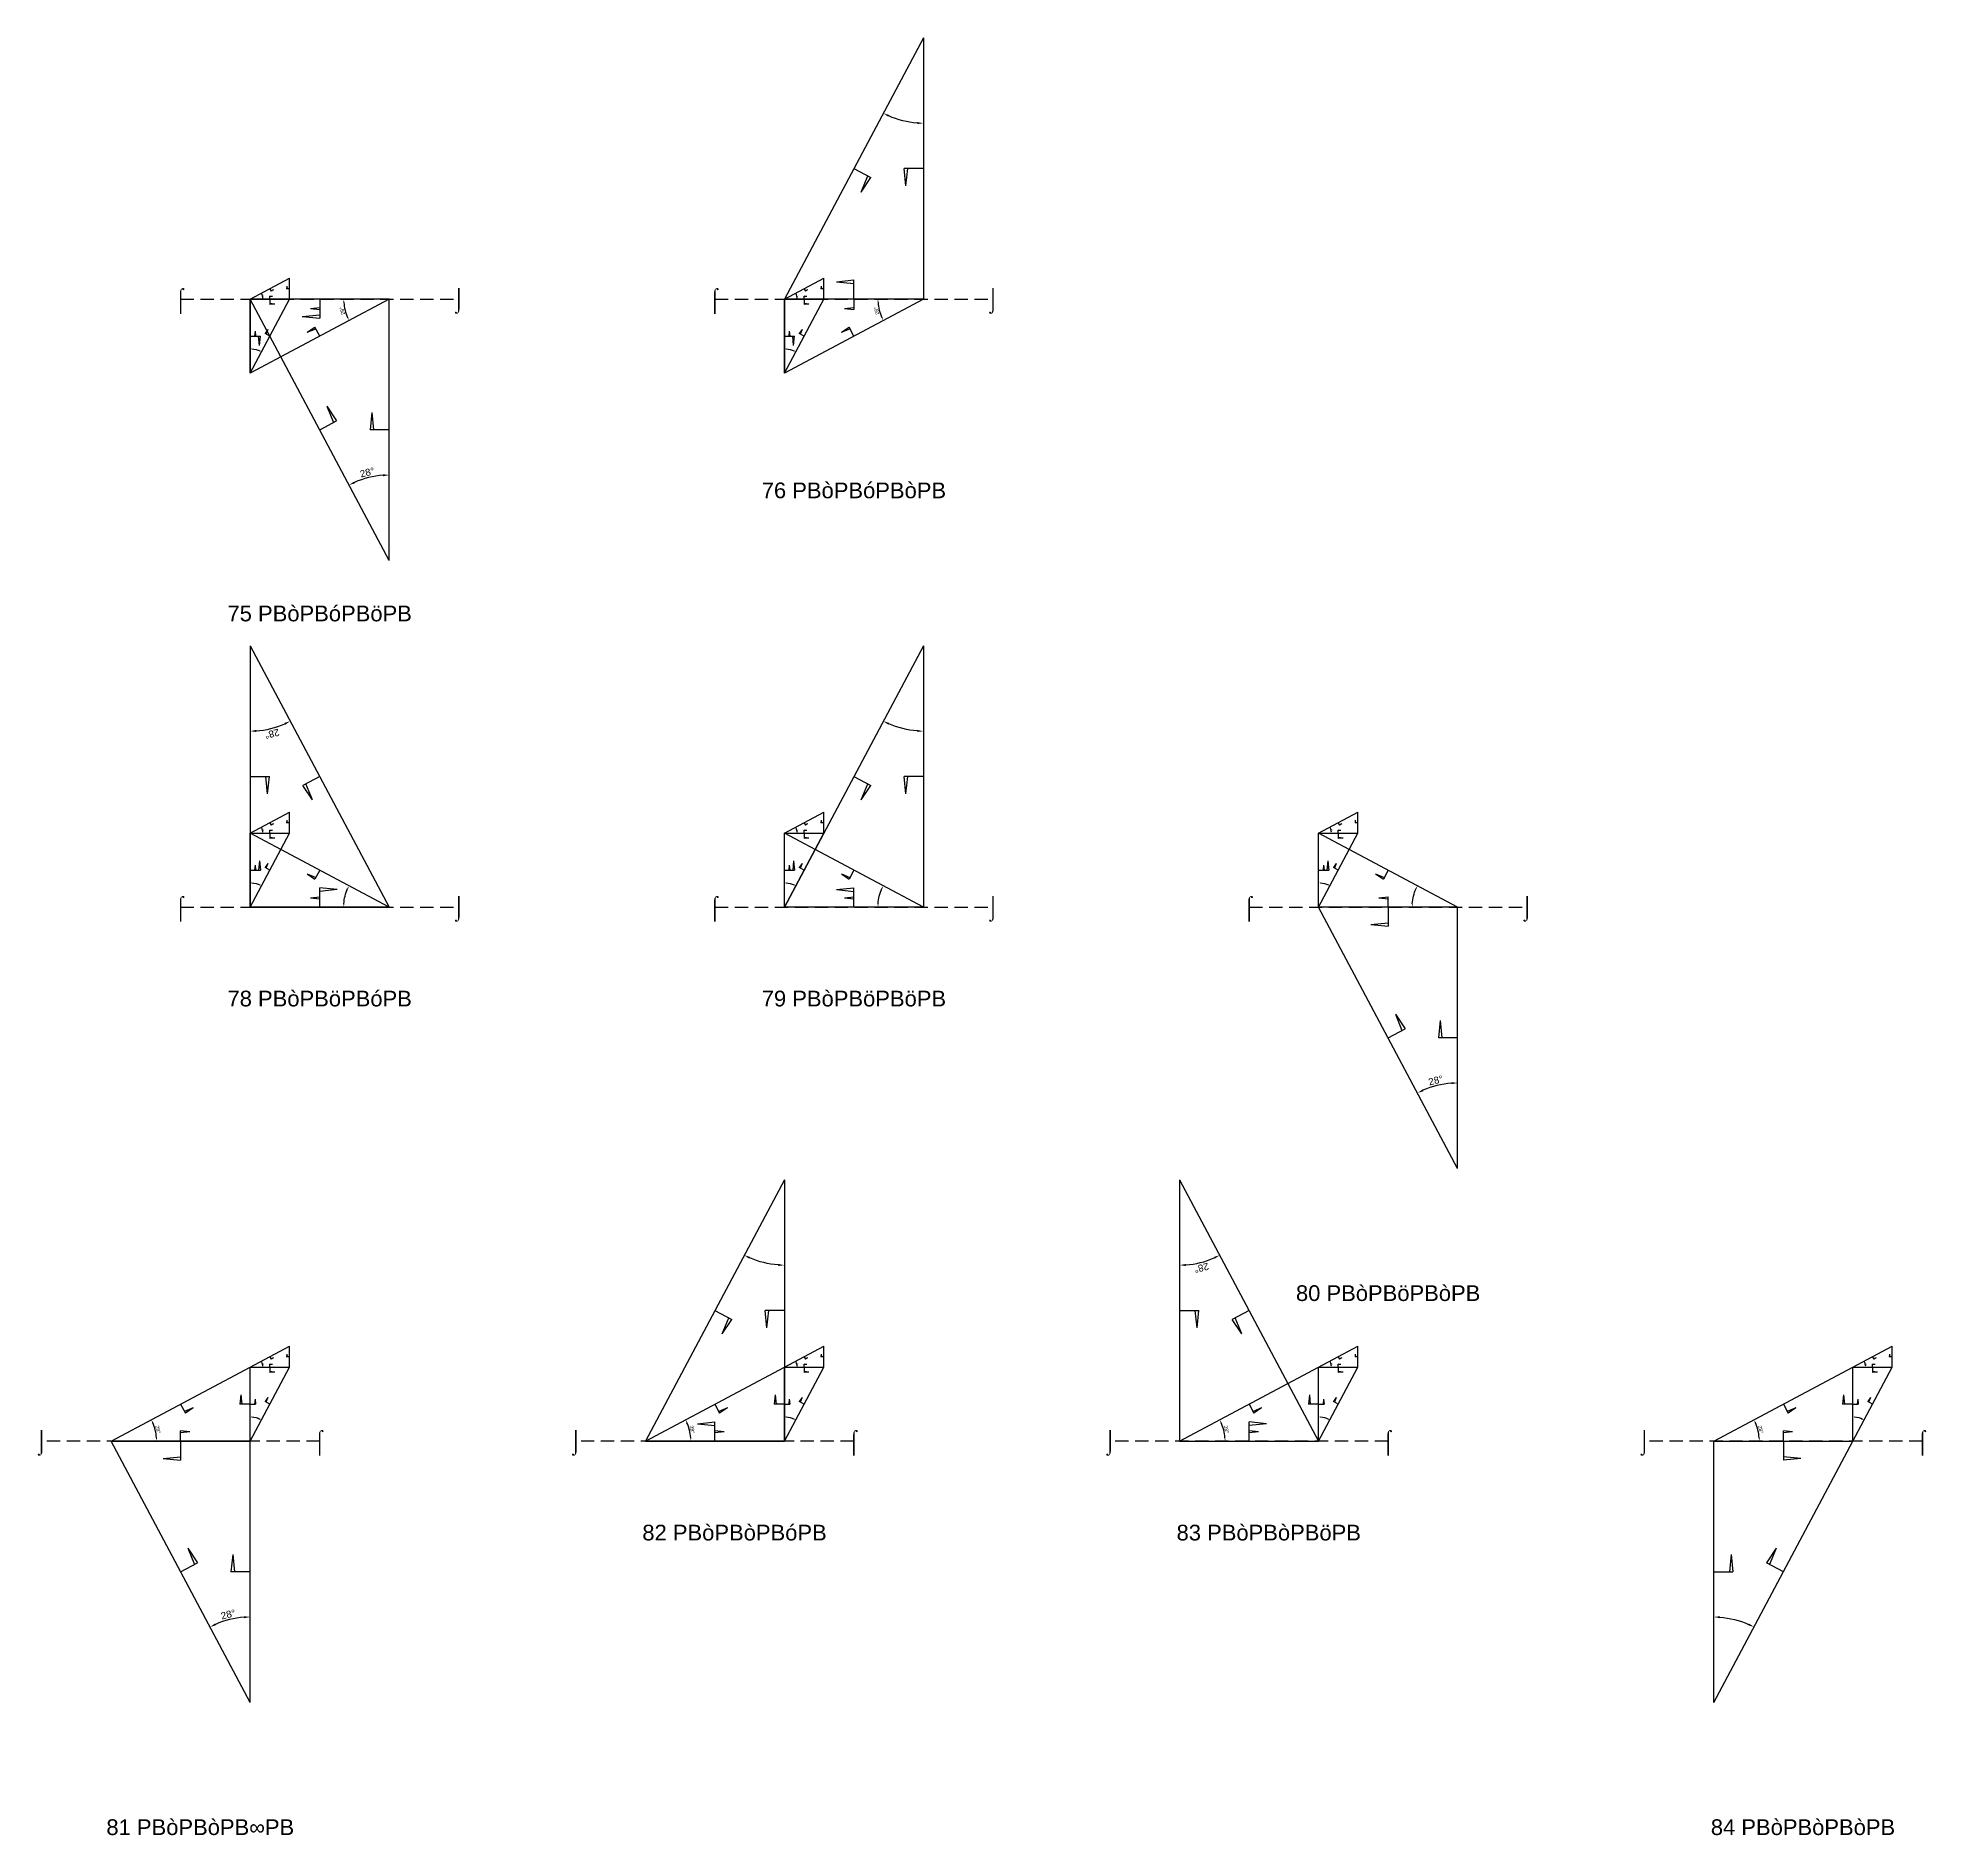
# Model space of a CAD drawing. Header units: millimetres. Extents: x 119083 to 3119777, y -5668141 to 24518.
# Drawn here: x 1273035 to 1993671, y -5666420 to -4980237 of the extents above; entities that cross this region are included whole.
import ezdxf
from ezdxf.enums import TextEntityAlignment as Align

# ---------------------------------------------------------------- set-up
doc = ezdxf.new("R2010")
doc.units = ezdxf.units.MM
doc.header["$PDMODE"] = 35
doc.linetypes.add('DASHED', pattern=[19.05, 12.7, -6.35])
for name, color, linetype in [('BASE', 170, 'Continuous'), ('HYPOTENUSE', 20, 'Continuous'), ('PERPENDICULAR', 90, 'Continuous')]:
    doc.layers.add(name, color=color, linetype=linetype)
doc.styles.add('Arial', font='arial_0.ttf')
doc.dimstyles.new('ISO-25', dxfattribs={"dimtxt": 250, "dimasz": 100, "dimexe": 1.25, "dimexo": 0.625, "dimgap": 100, "dimtad": 1, "dimdec": 0, "dimtxsty": 'Arial', "dimcen": 2.5, "dimadec": 0, "dimazin": 0, "dimtfac": 1, "dimtdec": 0, "dimtmove": 0, "dimatfit": 3, "dimfxl": 1, "dimarcsym": 0})

# ---------------------------------------------------------------- blocks, each defined once
blk = doc.blocks.new('*D9')
at = {"color": 0, "lineweight": -2, "ltscale": 100, "transparency": 16777216}
blk.add_arc((0, 0), 4906, 4.08845, 23.91155, dxfattribs=at)
at = {"color": 0, "ltscale": 100, "transparency": 16777216}
for points in [[(4432, 1963), (4537, 2014), (4332, 2303)], [(4952, 352), (4835, 348), (4906, 0)]]:
    blk.add_solid(points, dxfattribs=at)
at = {"layer": 'Defpoints', "color": 0, "ltscale": 100, "transparency": 16777216}
for p in [(15000, 7976), (0, 0), (0, 0), (4841, 796), (15000, 0)]:
    blk.add_point(p, dxfattribs=at)
at = {"color": 0, "ltscale": 100, "transparency": 16777216, "insert": (5055, 1260), "char_height": 400, "attachment_point": 5, "rotation": 284, "style": 'Arial'}
blk.add_mtext('28°', dxfattribs=at)
blk = doc.blocks.new('SanjoyNathGeometrifyingTrigonometryFundamentalLockedSet')
at = {"color": 114, "linetype": 'DASHED', "ltscale": 100, "true_color": 0x139b48}
for p, q in [((14000, 4987.8), (13900, 3987.8)), ((14000, 4987.8), (14100, 3987.8)), ((15000, 3987.8), (13900, 3987.8))]:
    blk.add_line(p, q, dxfattribs=at)
at = {"color": 242, "linetype": 'DASHED', "ltscale": 100, "true_color": 0xcd2027}
for p, q in [((7500, 3987.8), (8016.4, 3016.6)), ((8852.4, 3574.3), (7922.5, 3193.2)), ((8852.4, 3574.3), (8016.4, 3016.6))]:
    blk.add_line(p, q, dxfattribs=at)
at = {"color": 159, "linetype": 'DASHED', "ltscale": 100, "true_color": 0x22346e}
for p, q in [((7500, 0), (7500, 1100)), ((8500, 1000), (7500, 1100)), ((8500, 1000), (7500, 900))]:
    blk.add_line(p, q, dxfattribs=at)
at = {"layer": 'BASE'}
blk.add_line((0, 0), (15000, 0), dxfattribs=at)
at = {"layer": 'HYPOTENUSE'}
blk.add_line((0, 0), (15000, 7975.6), dxfattribs=at)
at = {"layer": 'PERPENDICULAR'}
blk.add_line((15000, 0), (15000, 7975.6), dxfattribs=at)
at = {"color": 4, "ltscale": 100}
dim = blk.add_angular_dim_2l(base=(4841, 795.6), line1=((0, 0), (15000, 0)), line2=((0, 0), (15000, 7975.6)), dimstyle='ISO-25', override={"dimtxt": 400, "dimasz": 350, "dimgap": 100}, dxfattribs=at)
dim.commit()
dim.dimension.update_dxf_attribs({"geometry": '*D9', "text_midpoint": (5055.4, 1260.5)})

msp = doc.modelspace()

# ---------------------------------------------------------------- linework, layer by layer
at = {"linetype": 'DASHED', "ltscale": 400}
for p, q in [((1327555, -5080023), (1433669, -5080023)), ((1531417, -5080023), (1637531, -5080023)), ((1327555, -5312097), (1433669, -5312097)), ((1531417, -5312097), (1637531, -5312097)), ((1735280, -5312097), (1841394, -5312097)), ((1380612, -5515959), (1274498, -5515959)), ((1584474, -5515959), (1478361, -5515959)), ((1788337, -5515959), (1682223, -5515959)), ((1992200, -5515959), (1886086, -5515959))]:
    msp.add_line(p, q, dxfattribs=at)

# ---------------------------------------------------------------- block references
at = {"linetype": 'DASHED', "ltscale": 100}
for p, xscale, yscale, zscale, rotation in [((1611003, -4980237), -6.652377834264341, 6.652377834264341, 6.652377834264341, 90), ((1354083, -5108234), -1.880726465346331, 1.880726465346331, 1.880726465346331, 270), ((1407140, -5080023), 3.537132037454116, 3.537132037454116, 3.537132037454116, 180), ((1407140, -5179809), 6.652377834264341, 6.652377834264341, 6.652377834264341, 90), ((1557946, -5108234), -1.880726465346331, 1.880726465346331, 1.880726465346331, 270), ((1611003, -5080023), 3.537132037454116, 3.537132037454116, 3.537132037454116, 180), ((1354083, -5212311), 6.652377834264341, 6.652377834264341, 6.652377834264341, 270), ((1611003, -5212311), -6.652377834264341, 6.652377834264341, 6.652377834264341, 90), ((1354083, -5312097), -1.880726465346331, 1.880726465346331, 1.880726465346331, 270), ((1557946, -5312097), -1.880726465346331, 1.880726465346331, 1.880726465346331, 270), ((1761809, -5312097), -1.880726465346331, 1.880726465346331, 1.880726465346331, 270), ((1814866, -5411882), 6.652377834264341, 6.652377834264341, 6.652377834264341, 90), ((1557946, -5416174), -6.652377834264341, 6.652377834264341, 6.652377834264341, 90), ((1708752, -5416174), 6.652377834264341, 6.652377834264341, 6.652377834264341, 270), ((1354083, -5515959), -1.880726465346331, 1.880726465346331, 1.880726465346331, 270), ((1557946, -5515959), -1.880726465346331, 1.880726465346331, 1.880726465346331, 270), ((1761809, -5515959), -1.880726465346331, 1.880726465346331, 1.880726465346331, 270), ((1965671, -5515959), -1.880726465346331, 1.880726465346331, 1.880726465346331, 270), ((1354083, -5615745), 6.652377834264341, 6.652377834264341, 6.652377834264341, 90), ((1912614, -5615745), -6.652377834264341, 6.652377834264341, 6.652377834264341, 270)]:
    msp.add_blockref('SanjoyNathGeometrifyingTrigonometryFundamentalLockedSet', p, dxfattribs=dict(at, xscale=xscale, yscale=yscale, zscale=zscale, rotation=rotation))
at = {"linetype": 'DASHED'}
for p in [(1354083, -5080023), (1557946, -5080023), (1354083, -5283886), (1557946, -5283886), (1761809, -5283886), (1354083, -5487748), (1557946, -5487748), (1761809, -5487748), (1965671, -5487748)]:
    msp.add_blockref('SanjoyNathGeometrifyingTrigonometryFundamentalLockedSet', p, dxfattribs=at)
at = {"linetype": 'DASHED', "ltscale": 100, "yscale": 3.537132037454116, "zscale": 3.537132037454116}
for p, xscale in [((1407140, -5312097), -3.537132037454116), ((1611003, -5312097), -3.537132037454116), ((1814866, -5312097), -3.537132037454116), ((1301026, -5515959), 3.537132037454116), ((1504889, -5515959), 3.537132037454116), ((1708752, -5515959), 3.537132037454116), ((1912614, -5515959), 3.537132037454116)]:
    msp.add_blockref('SanjoyNathGeometrifyingTrigonometryFundamentalLockedSet', p, dxfattribs=dict(at, xscale=xscale))

# ---------------------------------------------------------------- texts
at = {"linetype": 'DASHED', "ltscale": 100, "style": 'Arial'}
for s, p in [('⌠', (1327555, -5080023)), ('⌡', (1433669, -5080023)), ('⌠', (1531417, -5080023)), ('⌡', (1637531, -5080023)), ('76 PBòPBóPBòPB', (1584474, -5153033)), ('75 PBòPBóPBöPB', (1380612, -5200015)), ('⌠', (1327555, -5312097)), ('⌡', (1433669, -5312097)), ('⌠', (1531417, -5312097)), ('⌡', (1637531, -5312097)), ('⌠', (1735280, -5312097)), ('⌡', (1841394, -5312097)), ('78 PBòPBöPBóPB', (1380612, -5347022)), ('79 PBòPBöPBöPB', (1584474, -5347022)), ('80 PBòPBöPBòPB', (1788337, -5459473)), ('⌡', (1274498, -5515959)), ('⌠', (1380612, -5515959)), ('⌡', (1478361, -5515959)), ('⌠', (1584474, -5515959)), ('⌡', (1682223, -5515959)), ('⌠', (1788337, -5515959)), ('⌡', (1886086, -5515959)), ('⌠', (1992200, -5515959)), ('82 PBòPBòPBóPB', (1538917, -5550884)), ('83 PBòPBòPBöPB', (1742780, -5550884)), ('81 PBòPBòPB∞PB', (1335055, -5663335)), ('84 PBòPBòPBòPB', (1946643, -5663335))]:
    msp.add_text(s, height=6000, dxfattribs=at).set_placement(p, align=Align.MIDDLE_CENTER)

doc.saveas('drawing.dxf')
